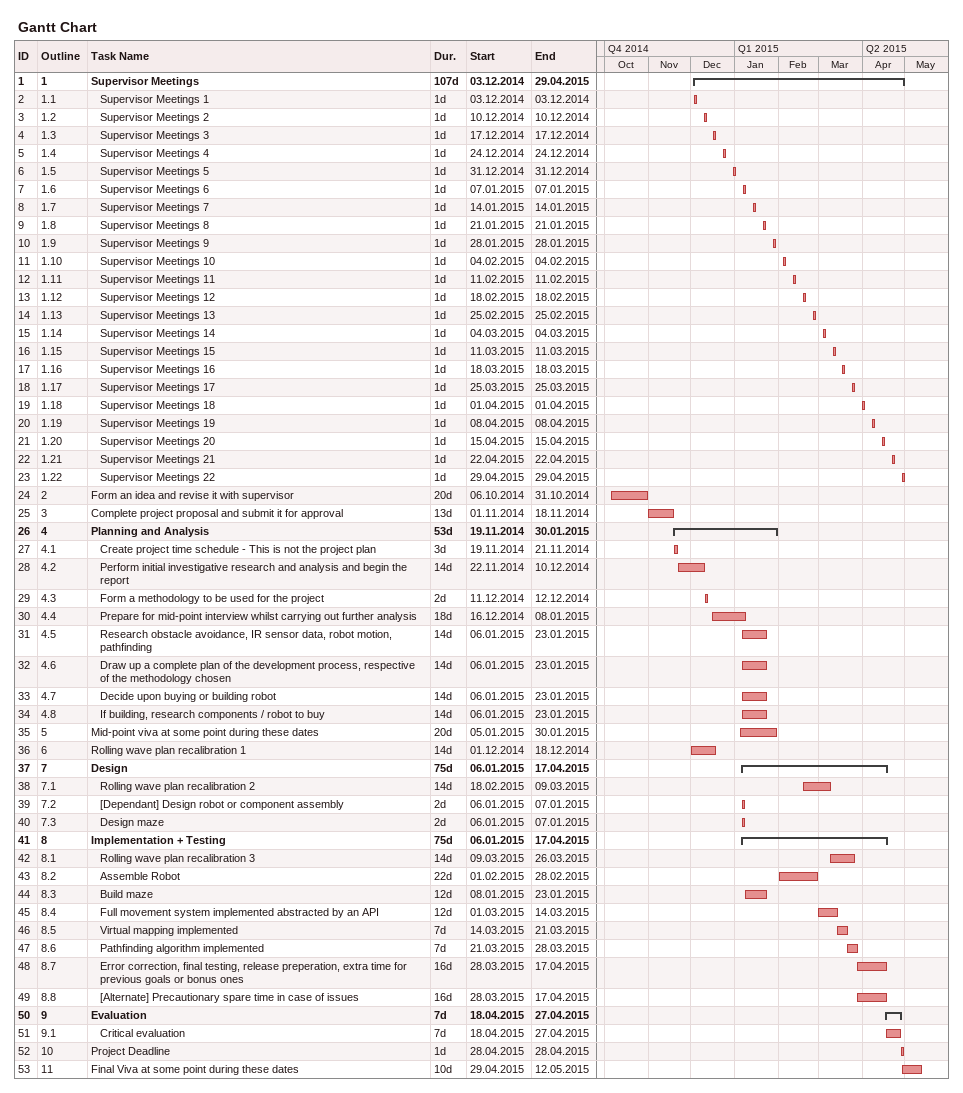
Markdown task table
Gantt Chart

| ID | WBS | Task | Duration | Start | Finish |
|---|---|---|---|---|---|
| 1 | 1 | **Supervisor Meetings** | 107d | 2014-12-03 | 2015-04-29 |
| 2 | 1.1 | Supervisor Meetings 1 | 1d | 2014-12-03 | 2014-12-03 |
| 3 | 1.2 | Supervisor Meetings 2 | 1d | 2014-12-10 | 2014-12-10 |
| 4 | 1.3 | Supervisor Meetings 3 | 1d | 2014-12-17 | 2014-12-17 |
| 5 | 1.4 | Supervisor Meetings 4 | 1d | 2014-12-24 | 2014-12-24 |
| 6 | 1.5 | Supervisor Meetings 5 | 1d | 2014-12-31 | 2014-12-31 |
| 7 | 1.6 | Supervisor Meetings 6 | 1d | 2015-01-07 | 2015-01-07 |
| 8 | 1.7 | Supervisor Meetings 7 | 1d | 2015-01-14 | 2015-01-14 |
| 9 | 1.8 | Supervisor Meetings 8 | 1d | 2015-01-21 | 2015-01-21 |
| 10 | 1.9 | Supervisor Meetings 9 | 1d | 2015-01-28 | 2015-01-28 |
| 11 | 1.10 | Supervisor Meetings 10 | 1d | 2015-02-04 | 2015-02-04 |
| 12 | 1.11 | Supervisor Meetings 11 | 1d | 2015-02-11 | 2015-02-11 |
| 13 | 1.12 | Supervisor Meetings 12 | 1d | 2015-02-18 | 2015-02-18 |
| 14 | 1.13 | Supervisor Meetings 13 | 1d | 2015-02-25 | 2015-02-25 |
| 15 | 1.14 | Supervisor Meetings 14 | 1d | 2015-03-04 | 2015-03-04 |
| 16 | 1.15 | Supervisor Meetings 15 | 1d | 2015-03-11 | 2015-03-11 |
| 17 | 1.16 | Supervisor Meetings 16 | 1d | 2015-03-18 | 2015-03-18 |
| 18 | 1.17 | Supervisor Meetings 17 | 1d | 2015-03-25 | 2015-03-25 |
| 19 | 1.18 | Supervisor Meetings 18 | 1d | 2015-04-01 | 2015-04-01 |
| 20 | 1.19 | Supervisor Meetings 19 | 1d | 2015-04-08 | 2015-04-08 |
| 21 | 1.20 | Supervisor Meetings 20 | 1d | 2015-04-15 | 2015-04-15 |
| 22 | 1.21 | Supervisor Meetings 21 | 1d | 2015-04-22 | 2015-04-22 |
| 23 | 1.22 | Supervisor Meetings 22 | 1d | 2015-04-29 | 2015-04-29 |
| 24 | 2 | Form an idea and revise it with supervisor | 20d | 2014-10-06 | 2014-10-31 |
| 25 | 3 | Complete project proposal and submit it for approval | 13d | 2014-11-01 | 2014-11-18 |
| 26 | 4 | **Planning and Analysis** | 53d | 2014-11-19 | 2015-01-30 |
| 27 | 4.1 | Create project time schedule - This is not the project plan | 3d | 2014-11-19 | 2014-11-21 |
| 28 | 4.2 | Perform initial investigative research and analysis and begin the report | 14d | 2014-11-22 | 2014-12-10 |
| 29 | 4.3 | Form a methodology to be used for the project | 2d | 2014-12-11 | 2014-12-12 |
| 30 | 4.4 | Prepare for mid-point interview whilst carrying out further analysis | 18d | 2014-12-16 | 2015-01-08 |
| 31 | 4.5 | Research obstacle avoidance, IR sensor data, robot motion, pathfinding | 14d | 2015-01-06 | 2015-01-23 |
| 32 | 4.6 | Draw up a complete plan of the development process, respective of the methodology chosen | 14d | 2015-01-06 | 2015-01-23 |
| 33 | 4.7 | Decide upon buying or building robot | 14d | 2015-01-06 | 2015-01-23 |
| 34 | 4.8 | If building, research components / robot to buy | 14d | 2015-01-06 | 2015-01-23 |
| 35 | 5 | Mid-point viva at some point during these dates | 20d | 2015-01-05 | 2015-01-30 |
| 36 | 6 | Rolling wave plan recalibration 1 | 14d | 2014-12-01 | 2014-12-18 |
| 37 | 7 | **Design** | 75d | 2015-01-06 | 2015-04-17 |
| 38 | 7.1 | Rolling wave plan recalibration 2 | 14d | 2015-02-18 | 2015-03-09 |
| 39 | 7.2 | [Dependant] Design robot or component assembly | 2d | 2015-01-06 | 2015-01-07 |
| 40 | 7.3 | Design maze | 2d | 2015-01-06 | 2015-01-07 |
| 41 | 8 | **Implementation + Testing** | 75d | 2015-01-06 | 2015-04-17 |
| 42 | 8.1 | Rolling wave plan recalibration 3 | 14d | 2015-03-09 | 2015-03-26 |
| 43 | 8.2 | Assemble Robot | 22d | 2015-02-01 | 2015-02-28 |
| 44 | 8.3 | Build maze | 12d | 2015-01-08 | 2015-01-23 |
| 45 | 8.4 | Full movement system implemented abstracted by an API | 12d | 2015-03-01 | 2015-03-14 |
| 46 | 8.5 | Virtual mapping implemented | 7d | 2015-03-14 | 2015-03-21 |
| 47 | 8.6 | Pathfinding algorithm implemented | 7d | 2015-03-21 | 2015-03-28 |
| 48 | 8.7 | Error correction, final testing, release preperation, extra time for previous goals or bonus ones | 16d | 2015-03-28 | 2015-04-17 |
| 49 | 8.8 | [Alternate] Precautionary spare time in case of issues | 16d | 2015-03-28 | 2015-04-17 |
| 50 | 9 | **Evaluation** | 7d | 2015-04-18 | 2015-04-27 |
| 51 | 9.1 | Critical evaluation | 7d | 2015-04-18 | 2015-04-27 |
| 52 | 10 | Project Deadline | 1d | 2015-04-28 | 2015-04-28 |
| 53 | 11 | Final Viva at some point during these dates | 10d | 2015-04-29 | 2015-05-12 |
